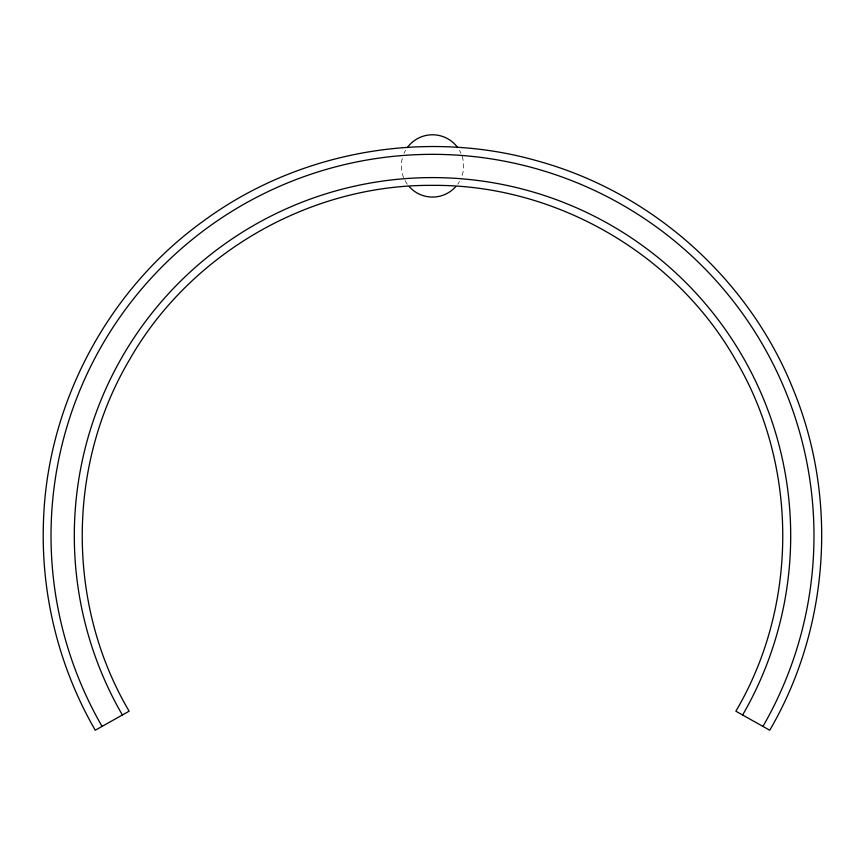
<?xml version="1.0" encoding="UTF-8"?>
<svg xmlns="http://www.w3.org/2000/svg" width="865" height="865" viewBox="0 0 865 865"><rect width="100%" height="100%" fill="white"/><g stroke="black" fill="none" stroke-linecap="round" stroke-linejoin="round"><path stroke-width="0.65" stroke-dasharray="4.33 3.24" d="M462.115 156.295A31.14 31.14 0 0 1 460.948 178.579M459.477 181.488A31.14 31.14 0 0 1 457.693 184.223M407.307 184.223A31.14 31.14 0 0 1 404.052 178.579M403.62 177.585A31.14 31.14 0 0 1 402.885 156.295M404.052 153.246A31.14 31.14 0 0 1 405.523 150.337M459.477 150.337A31.14 31.14 0 0 1 460.948 153.246"/><path stroke-width="1.3" d="M742.635 715.009L746.787 707.624A358.196 358.196 0 0 0 432.5 177.595A358.196 358.196 0 0 0 118.213 707.624L122.365 715.009M455.65 186.754A31.14 31.14 0 0 1 409.35 186.754M407.307 147.612A31.14 31.14 0 0 1 457.693 147.612M102.059 726.416A381.465 381.465 0 0 1 432.5 154.338A381.465 381.465 0 0 1 762.941 726.416M43.455 522.201C40.85 594.579 59.015 667.531 95.269 730.233L129.134 711.192C66.659 605.327 66.616 466.495 129.026 360.575C189.511 253.64 309.648 184.277 432.5 185.37C555.352 184.277 675.489 253.64 735.974 360.575C798.384 466.495 798.341 605.327 735.866 711.192L769.731 730.233C829.276 628.368 838.272 499.094 793.432 389.964C749.847 280.238 653.475 193.468 539.803 161.593C426.51 128.388 298.793 150.899 203.686 220.856C107.768 289.689 46.883 404.193 43.455 522.201"/></g></svg>
